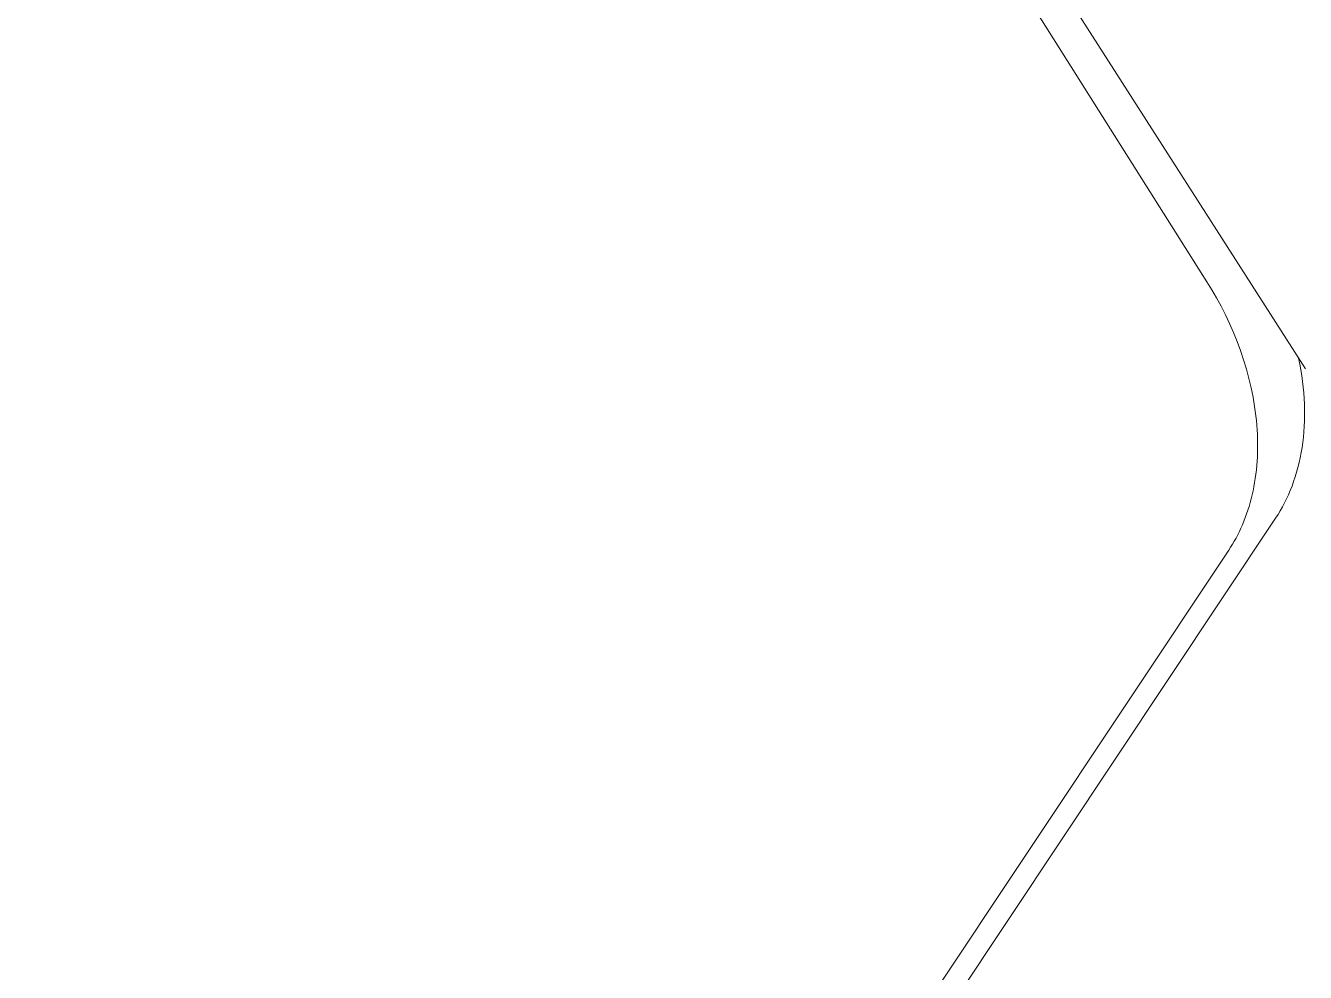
# Model space of a CAD drawing. Header units: millimetres. Extents: x -279 to 4999, y 61 to 3536.
# Drawn here: x 3404.4 to 3484.8, y 1871.2 to 1930.7 of the extents above; entities that cross this region are included whole.
import ezdxf

# ---------------------------------------------------------------- set-up
doc = ezdxf.new("R2010")
doc.units = ezdxf.units.MM
doc.layers.add('ZANO_R', color=7, linetype='Continuous', lineweight=0)

msp = doc.modelspace()

# ---------------------------------------------------------------- linework, layer by layer
at = {"layer": 'ZANO_R'}
for p, q in [((3484.84, 1909.16), (3429.647, 1995.457)), ((3478.655, 1914.635), (3428.147, 1994.58)), ((3478.655, 1914.635), (3478.962, 1914.133)), ((3478.962, 1914.133), (3479.259, 1913.619)), ((3479.259, 1913.619), (3479.544, 1913.093)), ((3479.544, 1913.093), (3479.817, 1912.556)), ((3479.817, 1912.556), (3480.075, 1912.008)), ((3480.075, 1912.008), (3480.32, 1911.451)), ((3480.32, 1911.451), (3480.548, 1910.886)), ((3480.548, 1910.886), (3480.761, 1910.313)), ((3480.761, 1910.313), (3480.956, 1909.735)), ((3480.956, 1909.735), (3481.133, 1909.151)), ((3484.487, 1909.461), (3484.415, 1909.825)), ((3484.552, 1909.098), (3484.487, 1909.461)), ((3481.133, 1909.151), (3481.292, 1908.564)), ((3481.292, 1908.564), (3481.431, 1907.976)), ((3484.609, 1908.736), (3484.552, 1909.098)), ((3484.658, 1908.374), (3484.609, 1908.736)), ((3481.431, 1907.976), (3481.55, 1907.386)), ((3484.699, 1908.013), (3484.658, 1908.374)), ((3484.733, 1907.654), (3484.699, 1908.013)), ((3484.758, 1907.297), (3484.733, 1907.654)), ((3481.55, 1907.386), (3481.65, 1906.797)), ((3484.775, 1906.942), (3484.758, 1907.297)), ((3484.785, 1906.59), (3484.775, 1906.942)), ((3481.65, 1906.797), (3481.728, 1906.21)), ((3481.728, 1906.21), (3481.759, 1905.918)), ((3484.779, 1905.894), (3484.786, 1906.24)), ((3484.786, 1906.24), (3484.785, 1906.59)), ((3481.759, 1905.918), (3481.786, 1905.627)), ((3481.786, 1905.627), (3481.807, 1905.337)), ((3481.807, 1905.337), (3481.822, 1905.049)), ((3484.742, 1905.212), (3484.764, 1905.551)), ((3484.764, 1905.551), (3484.779, 1905.894)), ((3481.822, 1905.049), (3481.833, 1904.762)), ((3481.833, 1904.762), (3481.838, 1904.477)), ((3481.838, 1904.477), (3481.837, 1904.194)), ((3484.627, 1904.219), (3484.673, 1904.545)), ((3484.673, 1904.545), (3484.711, 1904.876)), ((3484.711, 1904.876), (3484.742, 1905.212)), ((3481.821, 1903.634), (3481.805, 1903.357)), ((3481.832, 1903.913), (3481.821, 1903.634)), ((3481.837, 1904.194), (3481.832, 1903.913)), ((3484.513, 1903.58), (3484.574, 1903.897)), ((3484.574, 1903.897), (3484.627, 1904.219)), ((3481.784, 1903.083), (3481.758, 1902.812)), ((3481.805, 1903.357), (3481.784, 1903.083)), ((3484.287, 1902.663), (3484.37, 1902.963)), ((3484.37, 1902.963), (3484.445, 1903.269)), ((3484.445, 1903.269), (3484.513, 1903.58)), ((3481.649, 1902.016), (3481.603, 1901.757)), ((3481.69, 1902.278), (3481.649, 1902.016)), ((3481.727, 1902.543), (3481.69, 1902.278)), ((3481.758, 1902.812), (3481.727, 1902.543)), ((3484, 1901.798), (3484.102, 1902.08)), ((3484.102, 1902.08), (3484.198, 1902.368)), ((3484.198, 1902.368), (3484.287, 1902.663)), ((3481.496, 1901.249), (3481.435, 1901)), ((3481.552, 1901.501), (3481.496, 1901.249)), ((3481.603, 1901.757), (3481.552, 1901.501)), ((3483.656, 1900.99), (3483.776, 1901.253)), ((3483.776, 1901.253), (3483.891, 1901.522)), ((3483.891, 1901.522), (3484, 1901.798)), ((3481.3, 1900.514), (3481.225, 1900.277)), ((3481.37, 1900.755), (3481.3, 1900.514)), ((3481.435, 1901), (3481.37, 1900.755)), ((3483.26, 1900.243), (3483.397, 1900.485)), ((3483.397, 1900.485), (3483.529, 1900.734)), ((3483.529, 1900.734), (3483.656, 1900.99)), ((3482.97, 1899.779), (3390.679, 1761.162)), ((3481.064, 1899.815), (3480.977, 1899.59)), ((3481.147, 1900.044), (3481.064, 1899.815)), ((3481.225, 1900.277), (3481.147, 1900.044)), ((3482.97, 1899.779), (3483.118, 1900.008)), ((3483.118, 1900.008), (3483.26, 1900.243)), ((3480.691, 1898.941), (3480.588, 1898.734)), ((3480.79, 1899.153), (3480.691, 1898.941)), ((3480.885, 1899.369), (3480.79, 1899.153)), ((3480.977, 1899.59), (3480.885, 1899.369)), ((3480.259, 1898.139), (3480.142, 1897.949)), ((3480.372, 1898.332), (3480.259, 1898.139)), ((3480.482, 1898.531), (3480.372, 1898.332)), ((3480.588, 1898.734), (3480.482, 1898.531)), ((3387.731, 1759.147), (3480.022, 1897.765)), ((3480.142, 1897.949), (3480.022, 1897.765))]:
    msp.add_line(p, q, dxfattribs=at)

doc.saveas('drawing.dxf')
